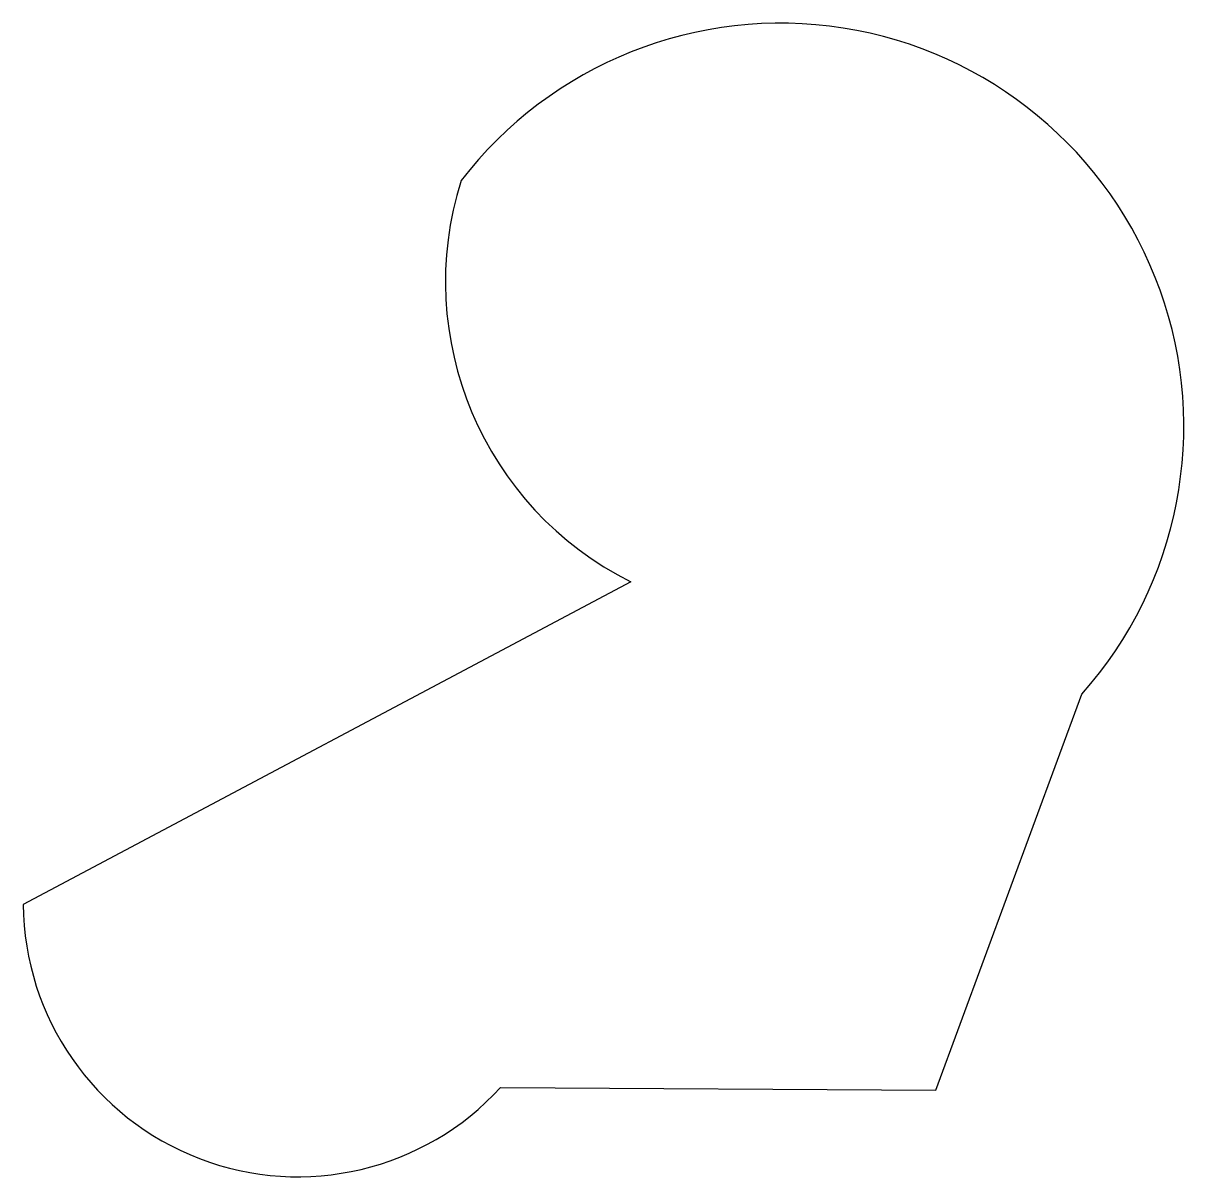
# Model space of a CAD drawing. Header units: inches. Extents: x 62.7 to 113.6, y 38.1 to 88.7.
import ezdxf

# ---------------------------------------------------------------- set-up
doc = ezdxf.new("R2010")
doc.units = ezdxf.units.IN
doc.header["$MEASUREMENT"] = 0

msp = doc.modelspace()

# ---------------------------------------------------------------- linework, layer by layer
for p, q in [((89.352, 64.188), (62.7, 50.039)), ((102.734, 41.882), (109.147, 59.263)), ((83.646, 42.01), (102.734, 41.882))]:
    msp.add_line(p, q)
for centre, radius, start, end in [((95.932, 71.012), 17.683, 318.3609, 142.4514), ((95.934, 77.343), 14.709, 162.4084, 243.4184), ((74.749, 50.136), 12.049, 180.4617, 317.594)]:
    msp.add_arc(centre, radius, start, end)

doc.saveas('drawing.dxf')
